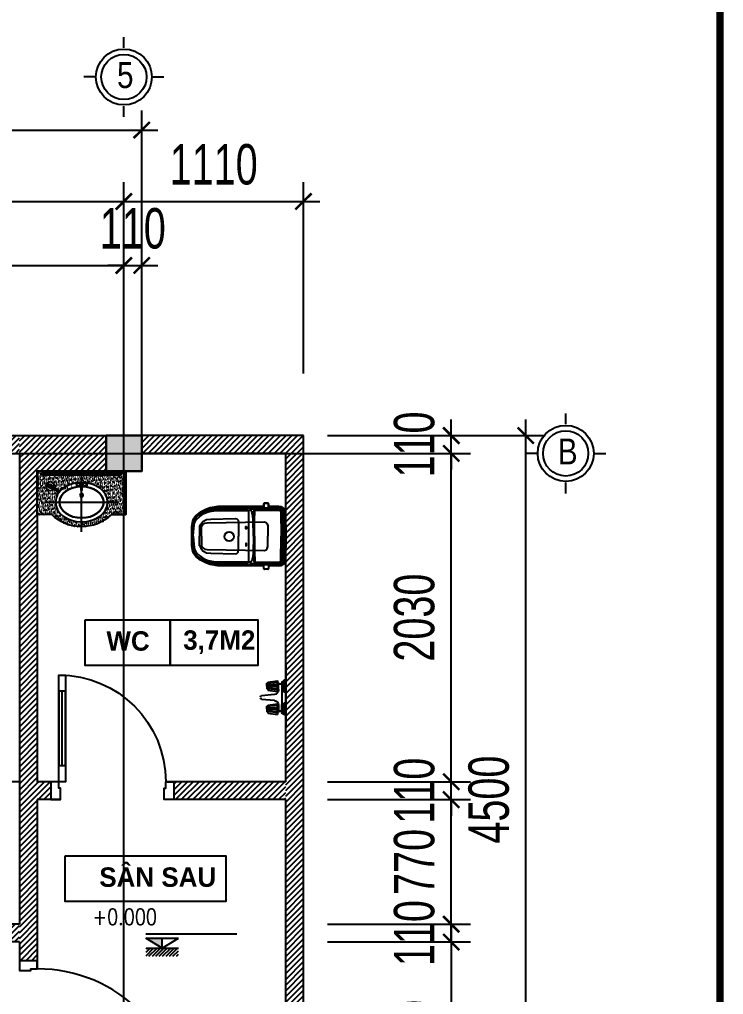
# Model space of a CAD drawing. Header units: inches. Extents: x 442278 to 842836, y -356313 to 59457.
# Drawn here: x 489347 to 493697, y -35477 to -29450 of the extents above; entities that cross this region are included whole.
import ezdxf
from ezdxf.enums import TextEntityAlignment as Align

# ---------------------------------------------------------------- set-up
doc = ezdxf.new("R2010")
doc.units = ezdxf.units.IN
doc.header["$LTSCALE"] = 250
doc.header["$MEASUREMENT"] = 0
doc.linetypes.add('CENTER', pattern=[50.8, 31.75, -6.35, 6.35, -6.35])
doc.linetypes.add('CONTINOUS', pattern=[0])
for name, color, linetype in [('3', 9, 'Continuous'), ('A-cua', 153, 'Continuous'), ('blogmythuat.com', 2, 'Continuous'), ('cotcaodo', 37, 'Continuous'), ('damvua', 7, 'Continuous'), ('DIM', 8, 'Continuous'), ('DODAC', 119, 'Continuous'), ('HACTH250', 250, 'Continuous'), ('LA.DIM', 251, 'Continuous'), ('netcat', 32, 'Continuous'), ('netcat2.2', 43, 'Continuous'), ('NETMANH', 44, 'Continuous'), ('NETTHAY', 8, 'Continuous'), ('NOITHAT', 250, 'Continuous'), ('NTHAY', 8, 'Continuous'), ('TEXT', 7, 'Continuous'), ('TRUC', 251, 'CENTER'), ('TUONG', 31, 'Continuous'), ('vatlieu', 250, 'Continuous')]:
    doc.layers.add(name, color=color, linetype=linetype)
doc.styles.add('AVANTH', font='')
doc.styles.add('KIEU1', font='', dxfattribs={"height": 250})
doc.styles.add('ROMANSmoi', font='romans.shx', dxfattribs={"width": 0.8})
doc.styles.add('S.STEXT', font='arial.ttf', dxfattribs={"width": 0.7})
doc.styles.get("Standard").update_dxf_attribs({"font": 'arial.ttf'})
doc.styles.add('VnAvantH', font='', dxfattribs={"width": 0.7})
doc.styles.get('AVANTH').set_extended_font_data('.VnAvantH')
doc.styles.get('KIEU1').set_extended_font_data('.VnArial')
doc.styles.get('VnAvantH').set_extended_font_data('.VnAvantH')
doc.linetypes.add('TX', pattern='A,676.874288,-193.500228,["tx",AVANTH,S=240.510514,R=359.931402,X=0,Y=-131.162874],-560.72896,746.79278', length=2177.896256)
doc.dimstyles.new('S.DIM100', dxfattribs={"dimtxt": 250, "dimasz": 100, "dimexe": 120, "dimexo": 0, "dimgap": 100, "dimtad": 1, "dimdec": 0, "dimzin": 13, "dimdsep": 46, "dimtxsty": 'S.STEXT', "dimblk": 'ARCHTICK', "dimblk1": 'ARCHTICK', "dimcen": 0, "dimdle": 100, "dimclrd": 251, "dimclre": 251, "dimclrt": 60, "dimadec": 0, "dimazin": 0, "dimtfac": 1, "dimtdec": 0, "dimtix": 1, "dimtmove": 2, "dimatfit": 3, "dimfxl": 1, "dimtolj": 1, "dimtzin": 13, "dimarcsym": 0})
pattern_1 = [(45, (194911.84, -364072.127), (-17.6776695, 17.6776695), [])]
pattern_2 = [(45, (194511.84, -364072.127), (-17.6776695, 17.6776695), [])]

# ---------------------------------------------------------------- blocks, each defined once
blk = doc.blocks.new('_ArchTick')
at = {"color": 0, "linetype": 'ByBlock', "const_width": 0.15}
blk.add_lwpolyline([(-0.5, -0.5), (0.5, 0.5)], dxfattribs=at)
blk = doc.blocks.new('*D152')
at = {"layer": 'DEFPOINTS', "color": 0, "transparency": 16777216}
for p in [(490101.9, -30133.6), (472101.9, -31637.8), (490101.9, -32022.4)]:
    blk.add_point(p, dxfattribs=at)
at = {"layer": 'LA.DIM', "color": 251, "lineweight": -2, "transparency": 16777216}
for p, q in [((472101.9, -31637.8), (472101.9, -30013.6)), ((490101.9, -32022.4), (490101.9, -30013.6)), ((472001.9, -30133.6), (490201.9, -30133.6))]:
    blk.add_line(p, q, dxfattribs=at)
at = {"layer": 'LA.DIM', "color": 251, "lineweight": -2, "transparency": 16777216, "xscale": 100, "yscale": 100, "zscale": 100, "rotation": 180}
blk.add_blockref('_ArchTick', (472101.9, -30133.6), dxfattribs=at)
at = {"layer": 'LA.DIM', "color": 251, "lineweight": -2, "transparency": 16777216, "xscale": 100, "yscale": 100, "zscale": 100}
blk.add_blockref('_ArchTick', (490101.9, -30133.6), dxfattribs=at)
at = {"layer": 'LA.DIM', "color": 60, "transparency": 16777216, "insert": (481101.9, -29905.9), "char_height": 250, "attachment_point": 5, "style": 'S.STEXT'}
blk.add_mtext('\\A1;18000', dxfattribs=at)
blk = doc.blocks.new('*D156')
at = {"layer": 'DEFPOINTS', "color": 0, "transparency": 16777216}
for p in [(489991.9, -30970.6), (485781.9, -31637.8), (489991.9, -31637.8)]:
    blk.add_point(p, dxfattribs=at)
at = {"layer": 'LA.DIM', "color": 251, "lineweight": -2, "transparency": 16777216}
for p, q in [((485781.9, -31637.8), (485781.9, -30850.6)), ((489991.9, -31637.8), (489991.9, -30850.6)), ((485681.9, -30970.6), (490091.9, -30970.6))]:
    blk.add_line(p, q, dxfattribs=at)
at = {"layer": 'LA.DIM', "color": 251, "lineweight": -2, "transparency": 16777216, "xscale": 100, "yscale": 100, "zscale": 100, "rotation": 180}
blk.add_blockref('_ArchTick', (485781.9, -30970.6), dxfattribs=at)
at = {"layer": 'LA.DIM', "color": 251, "lineweight": -2, "transparency": 16777216, "xscale": 100, "yscale": 100, "zscale": 100}
blk.add_blockref('_ArchTick', (489991.9, -30970.6), dxfattribs=at)
at = {"layer": 'LA.DIM', "color": 60, "transparency": 16777216, "insert": (487886.9, -30742.9), "char_height": 250, "attachment_point": 5, "style": 'S.STEXT'}
blk.add_mtext('\\A1;4210', dxfattribs=at)
blk = doc.blocks.new('*D158')
at = {"layer": 'DEFPOINTS', "color": 0, "transparency": 16777216}
for p in [(489991.9, -30574.9), (472101.9, -31637.8), (489991.9, -31637.8)]:
    blk.add_point(p, dxfattribs=at)
at = {"layer": 'LA.DIM', "color": 251, "lineweight": -2, "transparency": 16777216}
for p, q in [((472101.9, -31637.8), (472101.9, -30454.9)), ((489991.9, -31637.8), (489991.9, -30454.9)), ((472001.9, -30574.9), (490091.9, -30574.9))]:
    blk.add_line(p, q, dxfattribs=at)
at = {"layer": 'LA.DIM', "color": 251, "lineweight": -2, "transparency": 16777216, "xscale": 100, "yscale": 100, "zscale": 100, "rotation": 180}
blk.add_blockref('_ArchTick', (472101.9, -30574.9), dxfattribs=at)
at = {"layer": 'LA.DIM', "color": 251, "lineweight": -2, "transparency": 16777216, "xscale": 100, "yscale": 100, "zscale": 100}
blk.add_blockref('_ArchTick', (489991.9, -30574.9), dxfattribs=at)
at = {"layer": 'LA.DIM', "color": 60, "transparency": 16777216, "insert": (481046.9, -30347.3), "char_height": 250, "attachment_point": 5, "style": 'S.STEXT'}
blk.add_mtext('\\A1;17890', dxfattribs=at)
blk = doc.blocks.new('vongtrondim')
at = {"layer": 'damvua'}
blk.add_circle((0, 0), 174.7, dxfattribs=at)
at = {"layer": 'NTHAY'}
for p, q in [((0, 226.1), (0, 308.7)), ((-226.1, 0), (-308.7, 0)), ((226.1, 0), (308.7, 0)), ((0, -308.7), (0, -226.1))]:
    blk.add_line(p, q, dxfattribs=at)
blk.add_circle((0, 0), 216.1, dxfattribs=at)
blk = doc.blocks.new('*D159')
at = {"layer": 'DEFPOINTS', "color": 0, "transparency": 16777216}
for p in [(491101.9, -30574.9), (489991.9, -31637.8), (491101.9, -31637.8)]:
    blk.add_point(p, dxfattribs=at)
at = {"layer": 'LA.DIM', "color": 251, "lineweight": -2, "transparency": 16777216}
for p, q in [((489991.9, -31637.8), (489991.9, -30454.9)), ((491101.9, -31637.8), (491101.9, -30454.9)), ((489891.9, -30574.9), (491201.9, -30574.9))]:
    blk.add_line(p, q, dxfattribs=at)
at = {"layer": 'LA.DIM', "color": 251, "lineweight": -2, "transparency": 16777216, "xscale": 100, "yscale": 100, "zscale": 100, "rotation": 180}
blk.add_blockref('_ArchTick', (489991.9, -30574.9), dxfattribs=at)
at = {"layer": 'LA.DIM', "color": 251, "lineweight": -2, "transparency": 16777216, "xscale": 100, "yscale": 100, "zscale": 100}
blk.add_blockref('_ArchTick', (491101.9, -30574.9), dxfattribs=at)
at = {"layer": 'LA.DIM', "color": 60, "transparency": 16777216, "insert": (490546.9, -30347.3), "char_height": 250, "attachment_point": 5, "style": 'S.STEXT'}
blk.add_mtext('\\A1;1110', dxfattribs=at)
blk = doc.blocks.new('*D167')
at = {"layer": 'DEFPOINTS', "color": 0, "transparency": 16777216}
for p in [(491250.1, -32132.4), (492014.5, -32132.4), (491250.1, -34162.4)]:
    blk.add_point(p, dxfattribs=at)
at = {"layer": 'LA.DIM', "color": 251, "lineweight": -2, "transparency": 16777216}
for p, q in [((492014.5, -34262.4), (492014.5, -32032.4)), ((491250.1, -32132.4), (492134.5, -32132.4)), ((491250.1, -34162.4), (492134.5, -34162.4))]:
    blk.add_line(p, q, dxfattribs=at)
at = {"layer": 'LA.DIM', "color": 251, "lineweight": -2, "transparency": 16777216, "xscale": 100, "yscale": 100, "zscale": 100}
for p, rotation in [((492014.5, -32132.4), 90), ((492014.5, -34162.4), 270)]:
    blk.add_blockref('_ArchTick', p, dxfattribs=dict(at, rotation=rotation))
at = {"layer": 'LA.DIM', "color": 60, "transparency": 16777216, "insert": (491786.7, -33147.4), "char_height": 250, "attachment_point": 5, "rotation": 90, "style": 'S.STEXT'}
blk.add_mtext('\\A1;2030', dxfattribs=at)
blk = doc.blocks.new('*D168')
at = {"layer": 'DEFPOINTS', "color": 0, "transparency": 16777216}
for p in [(491250.1, -32022.4), (492475, -32022.4), (491250.1, -36522.4)]:
    blk.add_point(p, dxfattribs=at)
at = {"layer": 'LA.DIM', "color": 251, "lineweight": -2, "transparency": 16777216}
for p, q in [((492475, -36622.4), (492475, -31922.4)), ((491250.1, -32022.4), (492595, -32022.4)), ((491250.1, -36522.4), (492595, -36522.4))]:
    blk.add_line(p, q, dxfattribs=at)
at = {"layer": 'LA.DIM', "color": 251, "lineweight": -2, "transparency": 16777216, "xscale": 100, "yscale": 100, "zscale": 100}
for p, rotation in [((492475, -32022.4), 90), ((492475, -36522.4), 270)]:
    blk.add_blockref('_ArchTick', p, dxfattribs=dict(at, rotation=rotation))
at = {"layer": 'LA.DIM', "color": 60, "transparency": 16777216, "insert": (492247.3, -34272.4), "char_height": 250, "attachment_point": 5, "rotation": 90, "style": 'S.STEXT'}
blk.add_mtext('\\A1;4500', dxfattribs=at)
blk = doc.blocks.new('*D170')
at = {"layer": 'DEFPOINTS', "color": 0, "transparency": 16777216}
for p in [(491250.1, -32022.4), (492014.5, -32022.4), (491250.1, -32132.4)]:
    blk.add_point(p, dxfattribs=at)
at = {"layer": 'LA.DIM', "color": 251, "lineweight": -2, "transparency": 16777216}
for p, q in [((492014.5, -32022.4), (492014.5, -31922.4)), ((491250.1, -32022.4), (492134.5, -32022.4)), ((492014.5, -32132.4), (492014.5, -32022.4)), ((491250.1, -32132.4), (492134.5, -32132.4)), ((492014.5, -32132.4), (492014.5, -32232.4))]:
    blk.add_line(p, q, dxfattribs=at)
at = {"layer": 'LA.DIM', "color": 251, "lineweight": -2, "transparency": 16777216, "xscale": 100, "yscale": 100, "zscale": 100}
for p, rotation in [((492014.5, -32022.4), 270), ((492014.5, -32132.4), 90)]:
    blk.add_blockref('_ArchTick', p, dxfattribs=dict(at, rotation=rotation))
at = {"layer": 'LA.DIM', "color": 60, "transparency": 16777216, "insert": (491786.8, -32077.4), "char_height": 250, "attachment_point": 5, "rotation": 90, "style": 'S.STEXT'}
blk.add_mtext('\\A1;110', dxfattribs=at)
blk = doc.blocks.new('*D171')
at = {"layer": 'DEFPOINTS', "color": 0, "transparency": 16777216}
for p in [(491250.1, -35042.4), (491250.1, -35152.4), (492014.5, -35152.4)]:
    blk.add_point(p, dxfattribs=at)
at = {"layer": 'LA.DIM', "color": 251, "lineweight": -2, "transparency": 16777216}
for p, q in [((492014.5, -35042.4), (492014.5, -34942.4)), ((491250.1, -35042.4), (492134.5, -35042.4)), ((492014.5, -35042.4), (492014.5, -35152.4)), ((491250.1, -35152.4), (492134.5, -35152.4)), ((492014.5, -35152.4), (492014.5, -35252.4))]:
    blk.add_line(p, q, dxfattribs=at)
at = {"layer": 'LA.DIM', "color": 251, "lineweight": -2, "transparency": 16777216, "xscale": 100, "yscale": 100, "zscale": 100}
for p, rotation in [((492014.5, -35042.4), 270), ((492014.5, -35152.4), 90)]:
    blk.add_blockref('_ArchTick', p, dxfattribs=dict(at, rotation=rotation))
at = {"layer": 'LA.DIM', "color": 60, "transparency": 16777216, "insert": (491786.8, -35097.4), "char_height": 250, "attachment_point": 5, "rotation": 90, "style": 'S.STEXT'}
blk.add_mtext('\\A1;110', dxfattribs=at)
blk = doc.blocks.new('*D172')
at = {"layer": 'DEFPOINTS', "color": 0, "transparency": 16777216}
for p in [(491250.1, -35152.4), (491250.1, -36412.4), (492014.5, -36412.4)]:
    blk.add_point(p, dxfattribs=at)
at = {"layer": 'LA.DIM', "color": 251, "lineweight": -2, "transparency": 16777216}
for p, q in [((492014.5, -35052.4), (492014.5, -36512.4)), ((491250.1, -35152.4), (492134.5, -35152.4)), ((491250.1, -36412.4), (492134.5, -36412.4))]:
    blk.add_line(p, q, dxfattribs=at)
at = {"layer": 'LA.DIM', "color": 251, "lineweight": -2, "transparency": 16777216, "xscale": 100, "yscale": 100, "zscale": 100}
for p, rotation in [((492014.5, -35152.4), 90), ((492014.5, -36412.4), 270)]:
    blk.add_blockref('_ArchTick', p, dxfattribs=dict(at, rotation=rotation))
at = {"layer": 'LA.DIM', "color": 60, "transparency": 16777216, "insert": (491786.8, -35782.4), "char_height": 250, "attachment_point": 5, "rotation": 90, "style": 'S.STEXT'}
blk.add_mtext('\\A1;1260', dxfattribs=at)
blk = doc.blocks.new('KHUNG CHUAN SEICO')
at = {"layer": 'NETTHAY', "ltscale": 0.5, "const_width": 0.743}
blk.add_lwpolyline([(26.26, 388.15), (460.75, 388.15), (460.75, 7.88), (26.26, 7.88), (26.26, 388.51)], dxfattribs=at)
at = {"layer": '3', "ltscale": 0.5, "style": 'VnAvantH'}
for tag, height, p in [('DRAWING1', 4.75, (514.01, 46.77)), ('DRAWING2', 4.75, (514.07, 36.02)), ('DATE', 2.5, (477.02, 18.64))]:
    blk.add_attdef(tag, text='', height=height, dxfattribs=at).set_placement(p, align=Align.CENTER)
blk = doc.blocks.new('*D133')
at = {"layer": 'DEFPOINTS', "color": 0, "transparency": 16777216}
for p in [(491250.1, -34272.4), (492014.5, -34272.4), (491250.1, -35042.4)]:
    blk.add_point(p, dxfattribs=at)
at = {"layer": 'LA.DIM', "color": 251, "lineweight": -2, "transparency": 16777216}
for p, q in [((492014.5, -35142.4), (492014.5, -34172.4)), ((491250.1, -34272.4), (492134.5, -34272.4)), ((491250.1, -35042.4), (492134.5, -35042.4))]:
    blk.add_line(p, q, dxfattribs=at)
at = {"layer": 'LA.DIM', "color": 251, "lineweight": -2, "transparency": 16777216, "xscale": 100, "yscale": 100, "zscale": 100}
for p, rotation in [((492014.5, -34272.4), 90), ((492014.5, -35042.4), 270)]:
    blk.add_blockref('_ArchTick', p, dxfattribs=dict(at, rotation=rotation))
at = {"layer": 'LA.DIM', "color": 60, "transparency": 16777216, "insert": (491786.8, -34657.4), "char_height": 250, "attachment_point": 5, "rotation": 90, "style": 'S.STEXT'}
blk.add_mtext('\\A1;770', dxfattribs=at)
blk = doc.blocks.new('*D134')
at = {"layer": 'DEFPOINTS', "color": 0, "transparency": 16777216}
for p in [(491250.1, -34162.4), (492014.5, -34162.4), (491250.1, -34272.4)]:
    blk.add_point(p, dxfattribs=at)
at = {"layer": 'LA.DIM', "color": 251, "lineweight": -2, "transparency": 16777216}
for p, q in [((492014.5, -34162.4), (492014.5, -34062.4)), ((491250.1, -34162.4), (492134.5, -34162.4)), ((492014.5, -34272.4), (492014.5, -34162.4)), ((491250.1, -34272.4), (492134.5, -34272.4)), ((492014.5, -34272.4), (492014.5, -34372.4))]:
    blk.add_line(p, q, dxfattribs=at)
at = {"layer": 'LA.DIM', "color": 251, "lineweight": -2, "transparency": 16777216, "xscale": 100, "yscale": 100, "zscale": 100}
for p, rotation in [((492014.5, -34162.4), 270), ((492014.5, -34272.4), 90)]:
    blk.add_blockref('_ArchTick', p, dxfattribs=dict(at, rotation=rotation))
at = {"layer": 'LA.DIM', "color": 60, "transparency": 16777216, "insert": (491786.8, -34217.4), "char_height": 250, "attachment_point": 5, "rotation": 90, "style": 'S.STEXT'}
blk.add_mtext('\\A1;110', dxfattribs=at)
blk = doc.blocks.new('xibet1')
at = {"layer": 'DODAC', "ltscale": 0.5}
for p, q in [((505225891, 33585270.3), (505225914.1, 33585275)), ((505225914.1, 33585275), (505225943.9, 33585279.6)), ((505225943.9, 33585279.6), (505226018.9, 33585279.6)), ((505226093.9, 33585279.6), (505226018.9, 33585279.6)), ((505226123.6, 33585275), (505226093.9, 33585279.6)), ((505226146.7, 33585270.3), (505226123.6, 33585275)), ((505225809.9, 33585167.6), (505225832.4, 33585213.2)), ((505225832.4, 33585213.2), (505225861.7, 33585249.3)), ((505225851.1, 33585222.9), (505225833.3, 33585194.1)), ((505225866.2, 33585218.8), (505225842.9, 33585185.9)), ((505225874.4, 33585246.2), (505225851.1, 33585222.9)), ((505225861.7, 33585249.3), (505225891, 33585270.3)), ((505225892.2, 33585246.2), (505225866.2, 33585218.8)), ((505225896.3, 33585262.6), (505225874.4, 33585246.2)), ((505225916.8, 33585258.5), (505225892.2, 33585246.2)), ((505225918.2, 33585265.4), (505225896.3, 33585262.6)), ((505225957.9, 33585265.4), (505225916.8, 33585258.5)), ((505225943.9, 33585269.6), (505225918.2, 33585265.4)), ((505226018.9, 33585269.6), (505225943.9, 33585269.6)), ((505225943.9, 33585219.6), (505226018.9, 33585219.6)), ((505226018.9, 33585269.6), (505225957.9, 33585265.4)), ((505226018.9, 33585269.6), (505226079.8, 33585265.4)), ((505226018.9, 33585269.6), (505226093.9, 33585269.6)), ((505226093.9, 33585219.6), (505226018.9, 33585219.6)), ((505226079.8, 33585265.4), (505226120.9, 33585258.5)), ((505226093.9, 33585269.6), (505226119.5, 33585265.4)), ((505226119.5, 33585265.4), (505226141.4, 33585262.6)), ((505226120.9, 33585258.5), (505226145.6, 33585246.2)), ((505226141.4, 33585262.6), (505226163.4, 33585246.2)), ((505226145.6, 33585246.2), (505226171.6, 33585218.8)), ((505226176, 33585249.3), (505226146.7, 33585270.3)), ((505226163.4, 33585246.2), (505226186.7, 33585222.9)), ((505226171.6, 33585218.8), (505226194.9, 33585185.9)), ((505226205.3, 33585213.2), (505226176, 33585249.3)), ((505226186.7, 33585222.9), (505226204.5, 33585194.1)), ((505226227.8, 33585167.6), (505226205.3, 33585213.2)), ((505225789.4, 33585080.3), (505225800.5, 33585137.3)), ((505225805.9, 33585129.7), (505225799.3, 33585094.9)), ((505225800.5, 33585137.3), (505225809.9, 33585167.6)), ((505225816.8, 33585161.2), (505225805.9, 33585129.7)), ((505225833.3, 33585194.1), (505225816.8, 33585161.2)), ((505225825.1, 33585126.9), (505225820.9, 33585092.7)), ((505225830.5, 33585154.3), (505225825.1, 33585126.9)), ((505225842.9, 33585185.9), (505225830.5, 33585154.3)), ((505226194.9, 33585185.9), (505226207.2, 33585154.3)), ((505226204.5, 33585194.1), (505226220.9, 33585161.2)), ((505226207.2, 33585154.3), (505226212.7, 33585126.9)), ((505226212.7, 33585126.9), (505226216.8, 33585092.7)), ((505226220.9, 33585161.2), (505226231.9, 33585129.7)), ((505226237.2, 33585137.3), (505226227.8, 33585167.6)), ((505226231.9, 33585129.7), (505226238.4, 33585094.9)), ((505226248.3, 33585080.3), (505226237.2, 33585137.3)), ((505225788.9, 33585059.6), (505225789.4, 33585080.3)), ((505225788.9, 33584722.8), (505225788.9, 33585059.6)), ((505225799.3, 33585094.9), (505225798.9, 33585059.6)), ((505225798.9, 33585059.6), (505225798.9, 33584607.4)), ((505225803.2, 33585115.6), (505225803.2, 33584862.5)), ((505225820.9, 33585092.7), (505225820.9, 33584839.6)), ((505226216.8, 33585092.7), (505226216.8, 33584839.6)), ((505226234.5, 33585115.6), (505226234.5, 33584862.5)), ((505226238.4, 33585094.9), (505226238.9, 33585059.6)), ((505226238.9, 33585059.6), (505226238.9, 33584607.4)), ((505226248.9, 33585059.6), (505226248.3, 33585080.3)), ((505226248.9, 33584722.8), (505226248.9, 33585059.6)), ((505225820.9, 33584839.6), (505225803.2, 33584862.5)), ((505225820.9, 33584839.6), (505226216.8, 33584839.6)), ((505226216.8, 33584839.6), (505226234.5, 33584862.5)), ((505225818.2, 33584791.1), (505225808.2, 33584796)), ((505225829.2, 33584793.7), (505225818.2, 33584791.1)), ((505225818.2, 33584791.1), (505225818.9, 33584602.5)), ((505225893, 33584796.5), (505225829.7, 33584793.8)), ((505226018.9, 33584796.6), (505225893.1, 33584796.5)), ((505226018.9, 33584796.6), (505226144.7, 33584796.5)), ((505226144.8, 33584796.5), (505226208, 33584793.8)), ((505226208.6, 33584793.7), (505226219.5, 33584791.1)), ((505226219.5, 33584791.1), (505226218.9, 33584602.5)), ((505226219.5, 33584791.1), (505226229.6, 33584796)), ((505225763.2, 33584693.7), (505225763.2, 33584717.8)), ((505225768.2, 33584722.8), (505225798.9, 33584722.8)), ((505225798.9, 33584688.7), (505225768.2, 33584688.7)), ((505225788.9, 33584607.4), (505225788.9, 33584688.7)), ((505226269.5, 33584722.8), (505226238.9, 33584722.8)), ((505226238.9, 33584688.7), (505226269.5, 33584688.7)), ((505226248.9, 33584607.4), (505226248.9, 33584688.7)), ((505226274.5, 33584693.7), (505226274.5, 33584717.8)), ((505225828.7, 33584592.5), (505226018.9, 33584589.6)), ((505225838.9, 33584567.4), (505226018.9, 33584564.6)), ((505226018.9, 33584554.6), (505225838.9, 33584557.4)), ((505226209, 33584592.5), (505226018.9, 33584589.6)), ((505226198.9, 33584567.4), (505226018.9, 33584564.6)), ((505226018.9, 33584554.6), (505226198.9, 33584557.4))]:
    blk.add_line(p, q, dxfattribs=at)
for points in [[(505225947, 33585219.6), (505225926.4, 33585210.5), (505225905.9, 33585194.1), (505225890.8, 33585166.7), (505225886.7, 33585133.8), (505225882.6, 33584944.6), (505225885.3, 33584932.3), (505225894.9, 33584922.7), (505225914.1, 33584919.9), (505225943.9, 33584919.6), (505226018.9, 33584919.6)], [(505226018.9, 33585204.6), (505225943.9, 33585204.6), (505225927.8, 33585194.1), (505225919.6, 33585179), (505225915.5, 33585161.2), (505225907.3, 33584719.8), (505225914.1, 33584704.7), (505225923.7, 33584697.9), (505225940.1, 33584692.4), (505226018.9, 33584692.4)], [(505226090.8, 33585219.6), (505226111.3, 33585210.5), (505226131.9, 33585194.1), (505226146.9, 33585166.7), (505226151, 33585133.8), (505226155.1, 33584944.6), (505226152.4, 33584932.3), (505226142.8, 33584922.7), (505226123.6, 33584919.9), (505226093.9, 33584919.6), (505226018.9, 33584919.6)], [(505226018.9, 33585204.6), (505226093.9, 33585204.6), (505226109.9, 33585194.1), (505226118.2, 33585179), (505226122.3, 33585161.2), (505226130.5, 33584719.8), (505226123.6, 33584704.7), (505226114, 33584697.9), (505226097.6, 33584692.4), (505226018.9, 33584692.4)], [(505225827.5, 33585182.6), (505225818.2, 33585148.9), (505225814.1, 33585124.2), (505225812.7, 33585099.5), (505225812.7, 33584850.3)], [(505226210.2, 33585182.6), (505226219.5, 33585148.9), (505226223.6, 33585124.2), (505226225, 33585099.5), (505226225, 33584850.3)], [(505226018.9, 33584803.6), (505225893, 33584806.5), (505225863.2, 33584809.3), (505225842.4, 33584812.7), (505225829.3, 33584817.6), (505225821, 33584823.8), (505225817.5, 33584831.4), (505225814.7, 33584831.4), (505225811.3, 33584828), (505225809.2, 33584815.5), (505225808.2, 33584796)], [(505226018.9, 33584803.6), (505226144.7, 33584806.5), (505226174.5, 33584809.3), (505226195.3, 33584812.7), (505226208.5, 33584817.6), (505226216.8, 33584823.8), (505226220.3, 33584831.4), (505226223, 33584831.4), (505226226.5, 33584828), (505226228.6, 33584815.5), (505226229.6, 33584796)]]:
    blk.add_lwpolyline(points, dxfattribs=at)
for points in [[(505225943.9, 33584857.4), (505225961.7, 33584857.4), (505225961.7, 33584862.6), (505225943.9, 33584862.6)], [(505226093.9, 33584857.4), (505226076, 33584857.4), (505226076, 33584862.6), (505226093.9, 33584862.6)]]:
    blk.add_lwpolyline(points, close=True, dxfattribs=at)
for points in [[(505226018.9, 33584803.6), (505225892.9, 33584803.5), (505225828.5, 33584800.7), (505225808.2, 33584796), (505225808.9, 33584602.5, 0.40976), (505225828.6, 33584582.5), (505226018.9, 33584579.6)], [(505226018.9, 33584803.6), (505226144.9, 33584803.5), (505226209.3, 33584800.7), (505226229.6, 33584796), (505226228.9, 33584602.5, -0.40976), (505226209.2, 33584582.5), (505226018.9, 33584579.6)]]:
    blk.add_lwpolyline(points, format="xyb", dxfattribs=at)
blk.add_circle((505226016.1, 33584991.5), 35.8, dxfattribs=at)
for centre, radius, start, end in [((505225768.2, 33584717.8), 5, 90, 180), ((505225768.2, 33584693.7), 5, 180, 270), ((505226269.5, 33584717.8), 5, 0, 90), ((505226269.5, 33584693.7), 5, 270, 0), ((505225838.9, 33584607.4), 50, 180, 270), ((505225838.9, 33584607.4), 40, 180, 270), ((505225828.9, 33584602.5), 15, 179.91501, 269.12743), ((505225828.9, 33584602.5), 10, 179.91501, 269.12743), ((505226198.9, 33584607.4), 40, 270, 0), ((505226198.9, 33584607.4), 50, 270, 0), ((505226208.9, 33584602.5), 10, 270.87257, 0.08499), ((505226208.9, 33584602.5), 15, 270.87257, 0.08499)]:
    blk.add_arc(centre, radius, start, end, dxfattribs=at)
blk = doc.blocks.new('sdsaddas')
at = {"layer": 'netcat2.2', "ltscale": 0.5}
blk.add_lwpolyline([(287433, -23486.4), (287462.3, -23507.3), (287491.6, -23543.5), (287514.1, -23589), (287523.5, -23619.4), (287534.6, -23676.4), (287535.2, -23697), (287535.2, -24033.9), (287555.8, -24033.9, -0.414214), (287560.8, -24038.9), (287560.8, -24063, -0.414214), (287555.8, -24068), (287535.2, -24068), (287535.2, -24149.3, -0.414214), (287485.2, -24199.3), (287305.2, -24202), (287125.2, -24199.3, -0.414214), (287075.2, -24149.3), (287075.2, -24068), (287054.5, -24068, -0.414214), (287049.5, -24063), (287049.5, -24038.9, -0.414214), (287054.5, -24033.9), (287075.2, -24033.9), (287075.2, -23697), (287075.7, -23676.4), (287086.8, -23619.4), (287096.2, -23589), (287118.7, -23543.5), (287148, -23507.3), (287177.3, -23486.4), (287200.4, -23481.7), (287230.2, -23477), (287305.2, -23477), (287380.2, -23477), (287409.9, -23481.7)], format="xyb", close=True, dxfattribs=at)
at = {"layer": 'DODAC'}
blk.add_blockref('xibet1', (-504938713.7, -33608756.7), dxfattribs=at)
blk = doc.blocks.new('lavabo1')
at = {"layer": 'DODAC'}
for p, q in [((-348.5, -366.8), (-342.4, -377.3)), ((-338, -353.6), (-345.9, -357.9)), ((-333.2, -379.5), (-325.2, -374.1)), ((-55.8, -382.9), (-53.2, -361.1)), ((-45.3, -384.2), (-55.8, -382.9)), ((-53.2, -361.1), (-42.2, -362.4)), ((-6.7, -388.8), (-21.1, -387.1)), ((-18.9, -365.2), (-6.7, -366.7)), ((-6.7, -388.8), (-6.7, -311.4)), ((-6.7, -311.4), (6.1, -311.4)), ((6.1, -388.8), (-6.7, -388.8)), ((6.1, -311.4), (6.1, -388.8)), ((18.3, -365.2), (6.1, -366.7)), ((6.1, -388.8), (20.5, -387.1)), ((52.6, -361.1), (41.6, -362.4)), ((44.6, -384.2), (55.2, -382.9)), ((55.2, -382.9), (52.6, -361.1))]:
    blk.add_line(p, q, dxfattribs=at)
for points in [[(-314.4, -367), (-218.6, -307.4), (-226.4, -294), (-325.9, -347.2), (-338, -353.6)], [(-325.2, -374.1), (-314.4, -367)]]:
    blk.add_lwpolyline(points, dxfattribs=at)
for centre, radius in [((0, -264.1), 17), ((-320, -356.5), 43.5), ((-320, -356.5), 11.5)]:
    blk.add_circle(centre, radius, dxfattribs=at)
for centre, radius, start, end in [((-342.9, -363.6), 6.42, 118.21009, 210), ((-336.8, -374.1), 6.42, 210, 303.57633), ((-320, -356.5), 20.6, 59.67014, 176.04375), ((-320, -356.5), 16, 70.68266, 165.01479), ((-320, -356.5), 20.6, 248.69463, 357.27285), ((-320, -356.5), 16, 261.27609, 344.65099)]:
    blk.add_arc(centre, radius, start, end, dxfattribs=at)
for major_axis, ratio in [((-265, 0), 0.754717), ((-225, 0), 0.711111)]:
    blk.add_ellipse((0, -194.1), major_axis=major_axis, ratio=ratio, dxfattribs=at)
at = {"layer": 'DODAC', "extrusion": (0, 0, -1)}
for centre, major_axis, start_param, end_param in [((-31.9, -375), (-11.5, 11.5), 5.497787, 11.780972), ((31.3, -375), (11.5, 11.5), 3.926991, 10.210176)]:
    blk.add_ellipse(centre, major_axis=major_axis, ratio=1, start_param=start_param, end_param=end_param, dxfattribs=at)
at = {"layer": 'TRUC'}
for p, q in [((0, 105.9), (0, -494.1)), ((-365, -194.1), (365, -194.1))]:
    blk.add_line(p, q, dxfattribs=at)
blk = doc.blocks.new('lavabodon')
at = {"layer": 'vatlieu'}
h = blk.add_hatch(dxfattribs=at)
h.set_pattern_fill('CATTHO01', color=256, scale=15, style=0)
h.set_pattern_definition([(37.5, (0, 0), (-0.9449, 28.9023565), [0, -22.8, 0, -25.5, 0, -24.375]), (7.5, (0, 0), (26.54665, 42.33219), [0, -12.3, 0, -20.55, 0, -7.875]), (327.5, (-18.45, 0), (46.712128, 0.084886), [0, -7.5, 0, -27, 0, -35.25]), (317.5, (-18.45, 0), (45.0919, 13.165133), [0, -3.75, 0, -17.7, 0, -20.25])])
edge = h.paths.add_edge_path()
edge.add_line((41150.9, -45801.2), (40250.9, -45801.2))
edge.add_line((40250.9, -45801.2), (40250.9, -46241.2))
edge.add_line((40250.9, -46241.2), (40397.8, -46241.2))
edge.add_ellipse((40700.9, -46116.2), major_axis=(-350, 0), ratio=0.714263, start_angle=390.00099, end_angle=450.00102)
edge.add_line((40700.9, -46366.2), (40700.9, -46316.2))
edge.add_ellipse((40700.9, -46116.2), major_axis=(265, 0), ratio=0.754717, start_angle=-180, end_angle=-90, ccw=False)
edge.add_ellipse((40700.9, -46116.2), major_axis=(265, 0), ratio=0.754717, start_angle=149.6516, end_angle=180, ccw=False)
edge.add_line((40472.2, -46015.1), (40412.9, -45983.4))
edge.add_arc((40380.9, -45953.9), 43.5, 180, 317.25749, ccw=False)
edge.add_arc((40380.9, -45953.9), 43.5, 0, 180, ccw=False)
edge.add_arc((40380.9, -45953.9), 43.5, 343.992, 360, ccw=False)
edge.add_line((40422.7, -45965.9), (40482.5, -46003))
edge.add_ellipse((40700.9, -46116.2), major_axis=(265, 0), ratio=0.754717, start_angle=90, end_angle=145.79394, ccw=False)
edge.add_line((40700.9, -45916.2), (40700.9, -45841.2))
edge.add_line((40700.9, -45841.2), (40300.9, -45841.2))
edge.add_line((40300.9, -45841.2), (40300.9, -45816.2))
edge.add_line((40300.9, -45816.2), (41100.9, -45816.2))
edge.add_line((41100.9, -45816.2), (41100.9, -45841.2))
edge.add_line((41100.9, -45841.2), (40700.9, -45841.2))
edge.add_line((40700.9, -45841.2), (40700.9, -45916.2))
edge.add_ellipse((40700.9, -46116.2), major_axis=(265, 0), ratio=0.754717, start_angle=0, end_angle=90, ccw=False)
edge.add_ellipse((40700.9, -46116.2), major_axis=(265, 0), ratio=0.754717, start_angle=-90, end_angle=0, ccw=False)
edge.add_line((40700.9, -46316.2), (40700.9, -46366.2))
edge.add_ellipse((40700.9, -46116.2), major_axis=(-350, 0), ratio=0.714263, start_angle=450.00102, end_angle=510.00296)
edge.add_line((41004, -46241.2), (41150.9, -46241.2))
edge.add_line((41150.9, -46241.2), (41150.9, -45801.2))
at = {"layer": 'damvua'}
blk.add_ellipse((40700.9, -46116.2), major_axis=(-225, 0), ratio=0.711111, dxfattribs=at)
at = {"layer": 'DODAC'}
for p, q in [((41150.9, -45801.2), (40250.9, -45801.2)), ((41150.9, -46241.2), (41150.9, -45801.2)), ((41004, -46241.2), (41150.9, -46241.2))]:
    blk.add_line(p, q, dxfattribs=at)
blk.add_lwpolyline([(40250.9, -45801.2), (40250.9, -46241.2), (40250.9, -45801.2), (41150.9, -45801.2), (41150.9, -46241.2), (41004, -46241.2, -0.412388), (40397.8, -46241.2), (40250.9, -46241.2)], format="xyb", dxfattribs=at)
blk.add_lwpolyline([(40300.9, -45816.2), (41100.9, -45816.2), (41100.9, -45841.2), (40300.9, -45841.2), (40300.9, -45841.2), (40300.9, -45816.2)], dxfattribs=at)
at = {"layer": 'netcat2.2'}
blk.add_lwpolyline([(40250.9, -45801.2), (40250.9, -46241.2), (40250.9, -45801.2), (41150.9, -45801.2), (41150.9, -46241.2), (41004, -46241.2, -0.412388), (40397.8, -46241.2), (40250.9, -46241.2)], format="xyb", dxfattribs=at)
at = {"layer": 'DODAC', "extrusion": (0, 0, -1), "zscale": -1, "rotation": 180}
blk.add_blockref('lavabo1', (-40700.9, -46310.3), dxfattribs=at)
blk = doc.blocks.new('A$C0BF978B2')
for p, q in [((0.5, 408.5), (0.5, 25.9)), ((0.5, 0), (0.5, 382.5)), ((0, 311.9), (0, 238.5)), ((0, 311.9), (12.2, 311.9)), ((12.2, 311.9), (12.2, 238.5)), ((12.2, 304.3), (17.6, 304.3)), ((52.1, 242.3), (52.1, 309.2)), ((52.1, 308.1), (52.1, 241.2)), ((111.2, 299.7), (52.1, 308.1)), ((0, 275.2), (0.5, 275.2)), ((12.2, 246.1), (24.4, 246.1)), ((24.4, 297.5), (24.4, 246.1)), ((24.4, 287.3), (46, 287.3)), ((24.4, 246.1), (24.4, 162.3)), ((46, 253.3), (46, 297.1)), ((46, 297.1), (52.1, 297.1)), ((46, 253.3), (46, 249.6)), ((46, 253.3), (52.1, 253.3)), ((52.1, 275.2), (111.2, 275.2)), ((111.2, 250.8), (52.1, 242.3)), ((52.2, 298.4), (111, 291.3)), ((111, 283.6), (52.2, 287.4)), ((111, 266.9), (52.2, 263)), ((52.2, 252), (111, 259.1)), ((111, 290), (111, 283.6)), ((111.2, 275.2), (111.2, 299.7)), ((111.2, 292.9), (117.3, 292.9)), ((111.2, 275.2), (111.2, 250.8)), ((111.2, 257.5), (117.3, 257.5)), ((117.3, 275.2), (117.3, 292.9)), ((117.3, 275.2), (117.3, 257.5)), ((0, 238.6), (12.2, 238.6)), ((0, 238.5), (12.2, 238.5)), ((69.9, 222.5), (150.6, 215.7)), ((69.9, 185.9), (150.6, 192.8)), ((0, 169.9), (12.2, 169.9)), ((0, 96.6), (0, 169.9)), ((0, 169.9), (12.2, 169.9)), ((0, 133.2), (0.5, 133.2)), ((12.2, 96.6), (12.2, 169.9)), ((12.2, 162.3), (24.4, 162.3)), ((24.4, 111), (24.4, 162.3)), ((24.4, 121.1), (46, 121.1)), ((46, 158.8), (46, 111.3)), ((46, 155.2), (52.1, 155.2)), ((52.1, 100.4), (52.1, 167.3)), ((111.2, 157.7), (52.1, 166.1)), ((52.1, 166.1), (52.1, 99.2)), ((52.1, 133.2), (111.2, 133.2)), ((52.2, 156.4), (111, 149.3)), ((111, 141.6), (52.2, 145.5)), ((111, 124.9), (52.2, 121)), ((111, 118.4), (111, 124.9)), ((111.2, 133.2), (111.2, 157.7)), ((111.2, 151), (117.3, 151)), ((111.2, 133.2), (111.2, 108.8)), ((117.3, 133.2), (117.3, 151)), ((117.3, 133.2), (117.3, 115.5)), ((0, 96.6), (12.2, 96.6)), ((12.2, 104.2), (17.6, 104.2)), ((46, 111.3), (52.1, 111.3)), ((111.2, 108.8), (52.1, 100.4)), ((52.2, 110.1), (111, 117.2)), ((111.2, 115.5), (117.3, 115.5))]:
    blk.add_line(p, q)
for centre, radius, start, end in [((17.6, 297.5), 6.83, 0, 90), ((73.3, 249.6), 27.3, 180, 262.77998), ((73.3, 158.8), 27.3, 97.22002, 180), ((135.3, 200.8), 22.2, 14.13168, 46.61099), ((135.8, 208.7), 21.6, 312.87744, 346.03688), ((17.6, 111), 6.83, 270, 0)]:
    blk.add_arc(centre, radius, start, end)
blk = doc.blocks.new('*D136')
at = {"layer": 'DEFPOINTS', "color": 0, "transparency": 16777216}
for p in [(490101.9, -30970.6), (489991.9, -31284.2), (490101.9, -31284.2)]:
    blk.add_point(p, dxfattribs=at)
at = {"layer": 'LA.DIM', "color": 251, "lineweight": -2, "transparency": 16777216}
for p, q in [((489991.9, -31284.2), (489991.9, -30850.6)), ((490101.9, -31284.2), (490101.9, -30850.6)), ((489991.9, -30970.6), (489891.9, -30970.6)), ((489991.9, -30970.6), (490101.9, -30970.6)), ((490101.9, -30970.6), (490201.9, -30970.6))]:
    blk.add_line(p, q, dxfattribs=at)
at = {"layer": 'LA.DIM', "color": 251, "lineweight": -2, "transparency": 16777216, "xscale": 100, "yscale": 100, "zscale": 100}
blk.add_blockref('_ArchTick', (489991.9, -30970.6), dxfattribs=at)
at = {"layer": 'LA.DIM', "color": 251, "lineweight": -2, "transparency": 16777216, "xscale": 100, "yscale": 100, "zscale": 100, "rotation": 180}
blk.add_blockref('_ArchTick', (490101.9, -30970.6), dxfattribs=at)
at = {"layer": 'LA.DIM', "color": 60, "transparency": 16777216, "insert": (490046.9, -30742.9), "char_height": 250, "attachment_point": 5, "style": 'S.STEXT'}
blk.add_mtext('\\A1;110', dxfattribs=at)
blk = doc.blocks.new('*U113')
blk.add_line((-70, 100), (-70, 800))
for points in [[(-50, 0), (-50, 900), (-90, 900), (-90, 0)], [(-50, 100), (-90, 100), (-90, 800), (-50, 800)], [(0, -110), (-60, -110), (-60, -40), (-50, -40), (-50, 0), (0, 0)], [(-1000, -110), (-940, -110), (-940, -40), (-950, -40), (-950, 0), (-1000, 0)]]:
    blk.add_lwpolyline(points, close=True)
blk.add_arc((-50, 0), 900, 90, 180)
blk = doc.blocks.new('cot')
at = {"layer": 'vatlieu', "ltscale": 5}
blk.add_hatch(color=256, dxfattribs=at).paths.add_polyline_path([(507167158.7, 33335578.8), (507167031.9, 33335578.8), (507167158.7, 33335502.6)])
at = {"layer": 'vatlieu', "ltscale": 0.5}
h = blk.add_hatch(dxfattribs=at)
h.set_pattern_fill('ANSI31', color=256, scale=150, style=0)
h.set_pattern_definition([(45, (0, 0), (-13.25825214725, 13.25825214725), [])])
h.paths.add_polyline_path([(507167284, 33335439.9), (507167284, 33335502.6), (507167033.5, 33335502.6), (507167033.5, 33335439.9)])
at = {"layer": 'cotcaodo'}
for p, q in [((507167031.9, 33335613.6), (507167735.4, 33335613.6)), ((507167158.7, 33335502.6), (507167031.9, 33335578.8)), ((507167031.9, 33335578.8), (507167285.5, 33335578.8)), ((507167158.7, 33335502.6), (507167285.5, 33335578.8)), ((507167158.7, 33335502.6), (507167158.7, 33335578.8))]:
    blk.add_line(p, q, dxfattribs=at)
at = {"layer": 'damvua', "ltscale": 5}
blk.add_line((507167033.5, 33335502.6), (507167284, 33335502.6), dxfattribs=at)
blk = doc.blocks.new('*U108')
blk.add_line((-70, 100), (-70, 560))
for points in [[(-50, 0), (-50, 660), (-90, 660), (-90, 0)], [(-50, 100), (-90, 100), (-90, 560), (-50, 560)], [(0, -110), (-60, -110), (-60, -40), (-50, -40), (-50, 0), (0, 0)], [(-760, -110), (-700, -110), (-700, -40), (-710, -40), (-710, 0), (-760, 0)]]:
    blk.add_lwpolyline(points, close=True)
blk.add_arc((-50, 0), 660, 90, 180)

msp = doc.modelspace()

# ---------------------------------------------------------------- hatches: boundary and pattern name
at = {"layer": 'HACTH250', "linetype": 'TX'}
h = msp.add_hatch(dxfattribs=at)
h.set_pattern_fill('ANSI31', color=256, scale=200, style=0)
h.set_pattern_definition([(45, (485891.894, -32132.415), (-17.67767, 17.67767), [])])
h.paths.add_polyline_path([(485891.89, -32022.41), (489346.89, -32022.41), (489346.89, -32132.41), (485891.89, -32132.41)])
h = msp.add_hatch(dxfattribs=at)
h.set_pattern_fill('ANSI31', color=256, scale=200, style=0)
h.set_pattern_definition(pattern_1)
h.paths.add_polyline_path([(489881.89, -32022.41), (489346.89, -32022.41), (489346.89, -32132.41), (489456.89, -32132.41), (489456.89, -32242.41), (489881.89, -32242.41)])
h = msp.add_hatch(dxfattribs=at)
h.set_pattern_fill('ANSI31', color=256, scale=200, style=0)
h.set_pattern_definition(pattern_2)
h.paths.add_polyline_path([(491101.89, -32022.41), (490101.89, -32022.41), (490101.89, -32132.41), (491101.89, -32132.41)])
h = msp.add_hatch(dxfattribs=at)
h.set_pattern_fill('ANSI31', color=256, scale=200, style=0)
h.set_pattern_definition(pattern_1)
h.paths.add_polyline_path([(489346.89, -32132.41), (489456.89, -32132.41), (489456.89, -35268.41), (489346.89, -35268.41)])
h = msp.add_hatch(dxfattribs=at)
h.set_pattern_fill('ANSI31', color=256, scale=200, style=0)
h.set_pattern_definition(pattern_2)
h.paths.add_polyline_path([(491101.89, -36522.41), (490991.89, -36522.41), (490991.89, -32132.41), (491101.89, -32132.41)])
h = msp.add_hatch(dxfattribs=at)
h.set_pattern_fill('ANSI31', color=256, scale=200, style=0)
h.set_pattern_definition(pattern_1)
h.paths.add_polyline_path([(489540.72, -34162.41), (489456.89, -34162.41), (489456.89, -34272.41), (489540.72, -34272.41)])
h = msp.add_hatch(dxfattribs=at)
h.set_pattern_fill('ANSI31', color=256, scale=200, style=0)
h.set_pattern_definition(pattern_1)
h.paths.add_polyline_path([(490991.89, -34162.41), (490300.72, -34162.41), (490300.72, -34272.41), (490991.89, -34272.41)])
h = msp.add_hatch(dxfattribs=at)
h.set_pattern_fill('ANSI31', color=256, scale=200, style=0)
h.set_pattern_definition([(45, (486770.37, -35152.415), (-17.67767, 17.67767), [])])
h.paths.add_polyline_path([(486770.37, -35152.41), (489346.89, -35152.41), (489346.89, -35042.41), (486770.37, -35042.41)])
at = {"layer": 'NETMANH'}
msp.add_hatch(color=0, dxfattribs=at).paths.add_polyline_path([(489881.89, -32242.41), (490101.89, -32242.41), (490101.89, -32022.41), (489881.89, -32022.41)])
msp.add_hatch(color=0, dxfattribs=at).paths.add_polyline_path([(489881.89, -32242.41), (490101.89, -32242.41), (490101.89, -32022.41), (489881.89, -32022.41)])

# ---------------------------------------------------------------- linework, layer by layer
at = {"layer": 'blogmythuat.com'}
for p, q in [((487540.78, -32132.41), (489346.89, -32132.41)), ((489346.89, -32132.41), (489346.89, -34162.41)), ((489350.42, -34162.41), (487540.78, -34162.41))]:
    msp.add_line(p, q, dxfattribs=at)
at = {"layer": 'netcat', "linetype": 'CONTINOUS'}
for p, q in [((472321.89, -32022.41), (489881.89, -32022.41)), ((491101.89, -32022.41), (490101.89, -32022.41)), ((491101.89, -36522.41), (491101.89, -32022.41)), ((485891.89, -32132.41), (489346.89, -32132.41)), ((489346.89, -32132.41), (489346.89, -35042.41)), ((490991.89, -32132.41), (490101.89, -32132.41)), ((490991.89, -34162.41), (490991.89, -32132.41)), ((489881.89, -32242.41), (489456.89, -32242.41)), ((489456.89, -32242.41), (489456.89, -34162.41)), ((489630.72, -34162.41), (489456.89, -34162.41)), ((490991.89, -34162.41), (490250.72, -34162.41)), ((489456.89, -34272.41), (489456.89, -35318.41)), ((489600.72, -34272.41), (489456.89, -34272.41)), ((490991.89, -34272.41), (490240.72, -34272.41)), ((490991.89, -36412.41), (490991.89, -34272.41)), ((489346.89, -35042.41), (487736.89, -35042.41)), ((489346.89, -35152.41), (486710.37, -35152.41)), ((489346.89, -35152.41), (489346.89, -35328.41))]:
    msp.add_line(p, q, dxfattribs=at)
for points in [[(489881.89, -32022.41), (490101.89, -32022.41), (490101.89, -32242.41), (489881.89, -32242.41)], [(489881.89, -32242.41), (490101.89, -32242.41), (490101.89, -32022.41), (489881.89, -32022.41)]]:
    msp.add_lwpolyline(points, close=True, dxfattribs=at)
at = {"layer": 'NETMANH', "color": 0}
msp.add_lwpolyline([(489881.89, -32242.41), (490101.89, -32242.41), (490101.89, -32022.41), (489881.89, -32022.41)], close=True, dxfattribs=at)
msp.add_lwpolyline([(489881.89, -32242.41), (490101.89, -32242.41), (490101.89, -32022.41), (489881.89, -32022.41)], close=True, dxfattribs=at)
at = {"layer": 'NETTHAY'}
for points in [[(489753.58, -33160.77), (490278.85, -33160.77), (490278.85, -33443.26), (489753.58, -33443.26)], [(490278.85, -33160.77), (490820.14, -33160.77), (490820.14, -33443.26), (490278.85, -33443.26)], [(489628.3, -34620.45), (490621.19, -34620.45), (490621.19, -34902.94), (489628.3, -34902.94)]]:
    msp.add_lwpolyline(points, close=True, dxfattribs=at)
at = {"layer": 'TRUC'}
for p, q in [((489991.89, -38911.86), (489991.89, -29632.97)), ((472101.89, -32132.41), (491817.19, -32132.41))]:
    msp.add_line(p, q, dxfattribs=at)

# ---------------------------------------------------------------- block references
at = {"layer": 'A-cua', "xscale": -1, "rotation": 4.402270548098386e-07}
msp.add_blockref('*U108', (489540.72, -34162.41), dxfattribs=at)
at = {"layer": 'A-cua', "rotation": 270}
msp.add_blockref('*U113', (489456.89, -36268.41), dxfattribs=at)
at = {"layer": 'DIM', "xscale": 0.800000011920929, "yscale": 0.8000000007450581, "zscale": 0.8}
for p in [(489991.89, -29805.85), (492721.91, -32132.41)]:
    msp.add_blockref('vongtrondim', p, dxfattribs=at)
at = {"layer": 'DODAC', "xscale": 0.6079637592192739, "yscale": 0.6079637591028586, "zscale": 0.607963759074622}
msp.add_blockref('lavabodon', (464985.8, -4396.95), dxfattribs=at)
at = {"layer": 'LA.DIM', "xscale": 59.35300561240523, "yscale": 59.35300561205079, "zscale": 59.35300561188299}
msp.add_blockref('KHUNG CHUAN SEICO', (466328.24, -48075.44), dxfattribs=at)
at = {"layer": 'netcat', "linetype": 'CONTINOUS', "xscale": 0.8000000000465661, "yscale": 0.8000000000465661, "zscale": 0.8, "rotation": 90}
msp.add_blockref('sdsaddas', (471630.25, -262488.3), dxfattribs=at)
at = {"layer": 'NOITHAT', "xscale": -1}
msp.add_blockref('A$C0BF978B2', (490992.39, -33845.91), dxfattribs=at)
at = {"layer": 'TUONG', "xscale": 0.800000011920929, "yscale": 0.8000000007450581, "zscale": 0.8}
msp.add_blockref('cot', (-405243504.22, -26703592.88), dxfattribs=at)

# ---------------------------------------------------------------- texts
at = {"layer": 'TEXT', "attachment_point": 1}
for s, insert, char_height, width, style in [('{\\f.VnArial NarrowH|b0|i0|c0|p34;5}', (489949.51, -29714.01), 160, 573.6, 'KIEU1'), ('{\\f.VnArial NarrowH|b0|i0|c0|p34;b}', (492673.12, -32040.58), 160, 573.6, 'KIEU1'), ('+0.000', (489799.32, -34946.69), 99.84, 1111.2, 'ROMANSmoi')]:
    msp.add_mtext(s, dxfattribs=dict(at, insert=insert, char_height=char_height, width=width, style=style))
at = {"layer": 'TEXT', "ltscale": 0.5, "char_height": 120, "attachment_point": 7, "rotation": 360}
for s, insert, width in [('{\\f.VnAvantH|b1|i0|c0|p34;wc}', (489884.1, -33353.44), 1950.88), ('{\\f.VnAvantH|b1|i0|c0|p34;3,7M2}', (490358.37, -33373.25), 1940.88), ('{\\f.VnAvantH|b1|i0|c0|p34;s©n sau}', (489839.97, -34813.12), 1550.88)]:
    msp.add_mtext(s, dxfattribs=dict(at, insert=insert, width=width))

# ---------------------------------------------------------------- dimensions: what is measured, and where the dimension line sits
at = {"layer": 'LA.DIM'}
for base, p1, p2, picture, middle in [((490101.89, -30133.59), (472101.89, -31637.83), (490101.89, -32022.41), '*D152', (481101.89, -29905.94)), ((489991.89, -30574.91), (472101.89, -31637.83), (489991.89, -31637.83), '*D158', (481046.89, -30347.27)), ((491101.89, -30574.91), (489991.89, -31637.83), (491101.89, -31637.83), '*D159', (490546.89, -30347.27)), ((489991.89, -30970.58), (485781.89, -31637.83), (489991.89, -31637.83), '*D156', (487886.89, -30742.93)), ((490101.89, -30970.58), (489991.89, -31284.2), (490101.89, -31284.2), '*D136', (490046.89, -30742.93))]:
    dim = msp.add_linear_dim(base=base, p1=p1, p2=p2, dimstyle='S.DIM100', dxfattribs=at)
    dim.commit()
    dim.dimension.update_dxf_attribs({"geometry": picture, "text_midpoint": middle})
for base, p1, p2, picture, middle in [((492014.48, -32022.41), (491250.05, -32132.41), (491250.05, -32022.41), '*D170', (491786.83, -32077.41)), ((492474.95, -32022.41), (491250.05, -36522.41), (491250.05, -32022.41), '*D168', (492247.31, -34272.41)), ((492014.48, -32132.41), (491250.05, -34162.41), (491250.05, -32132.41), '*D167', (491786.75, -33147.41)), ((492014.48, -34162.41), (491250.05, -34272.41), (491250.05, -34162.41), '*D134', (491786.83, -34217.41)), ((492014.48, -34272.41), (491250.05, -35042.41), (491250.05, -34272.41), '*D133', (491786.83, -34657.41)), ((492014.48, -35152.41), (491250.05, -35042.41), (491250.05, -35152.41), '*D171', (491786.83, -35097.41)), ((492014.48, -36412.41), (491250.05, -35152.41), (491250.05, -36412.41), '*D172', (491786.83, -35782.41))]:
    dim = msp.add_linear_dim(base=base, p1=p1, p2=p2, angle=90, dimstyle='S.DIM100', dxfattribs=at)
    dim.commit()
    dim.dimension.update_dxf_attribs({"geometry": picture, "text_midpoint": middle})

doc.saveas('drawing.dxf')
